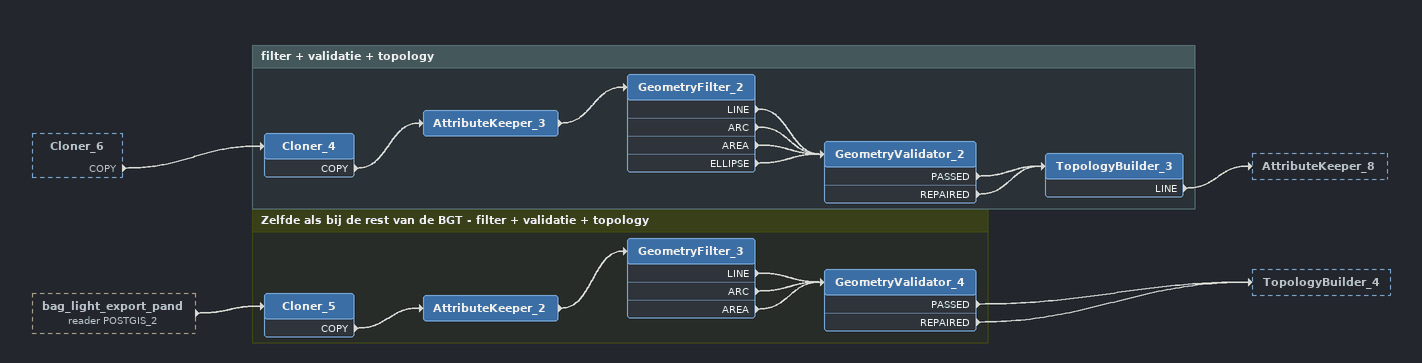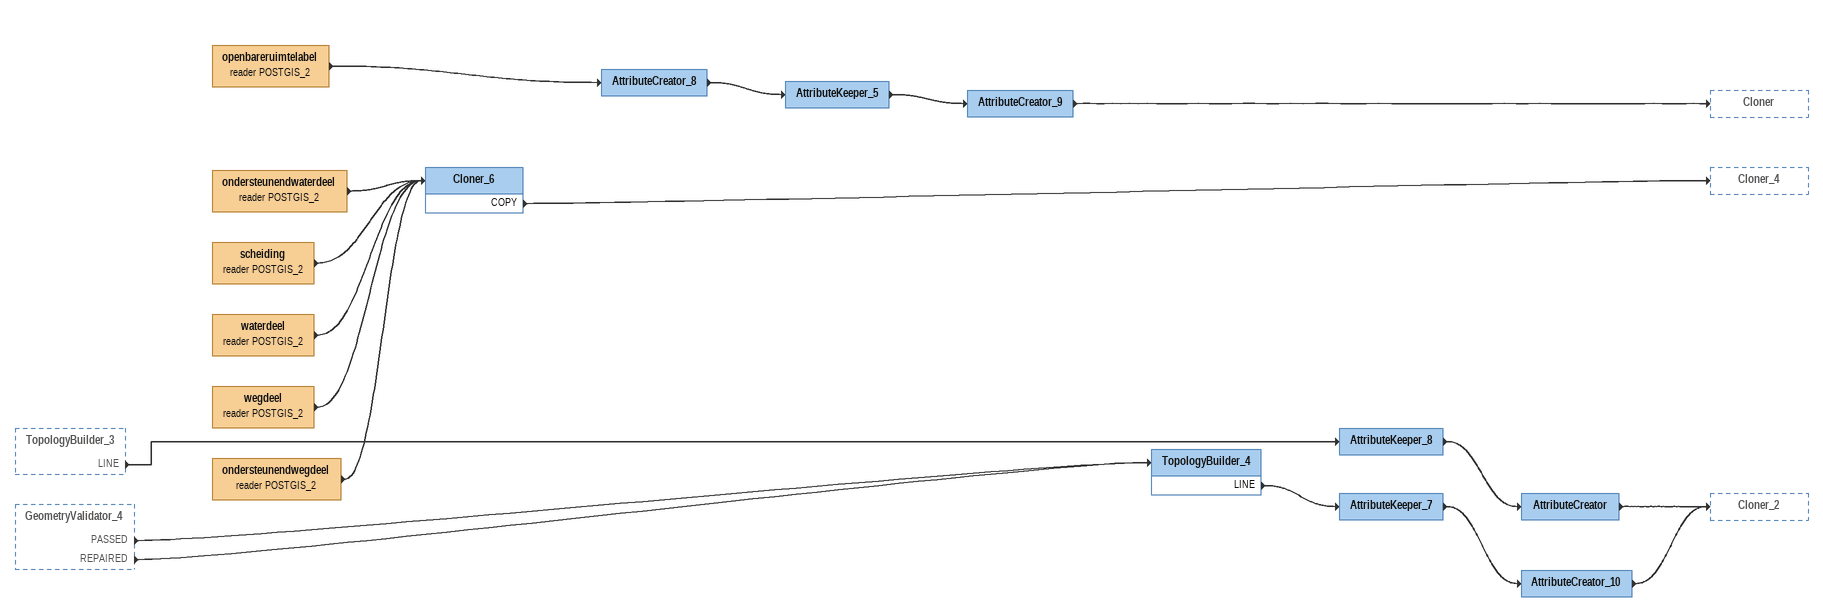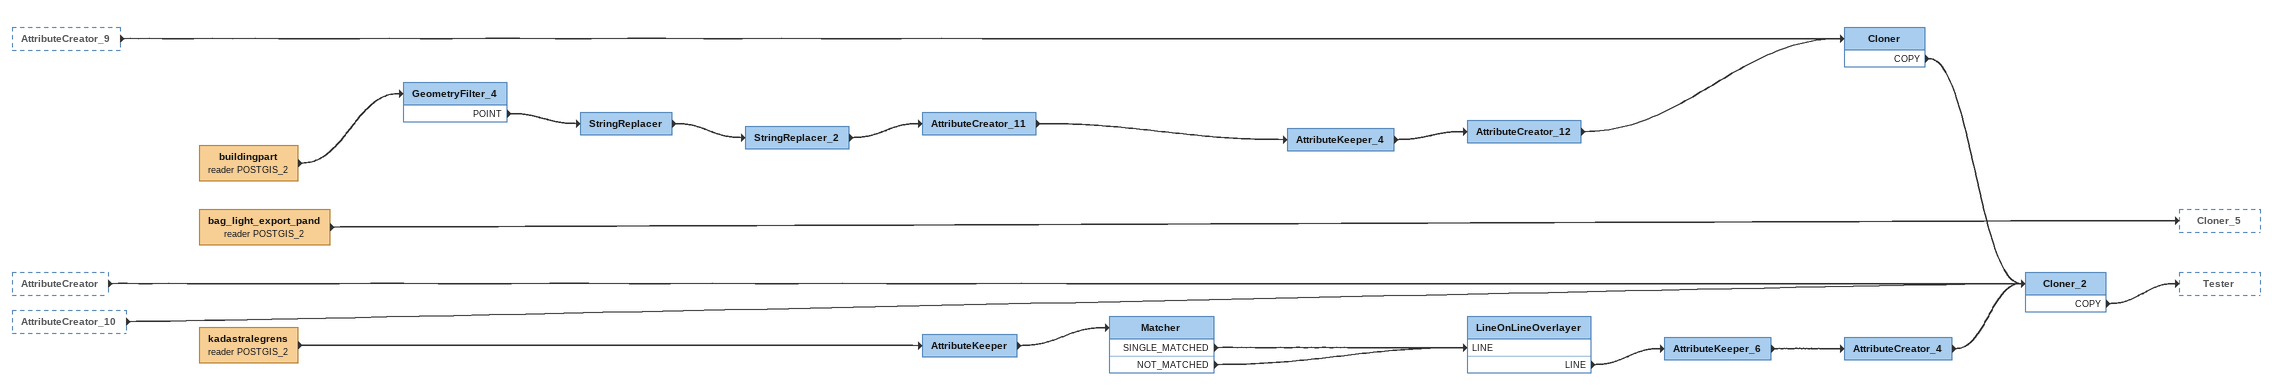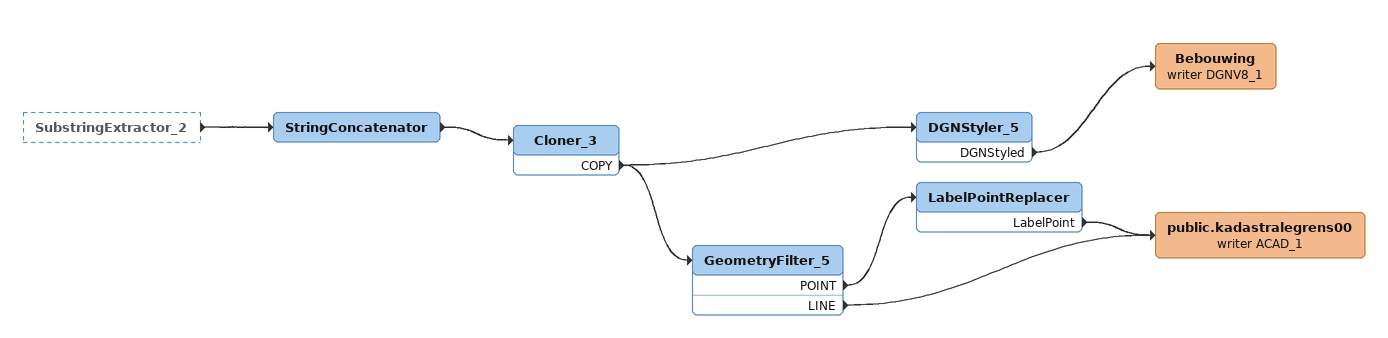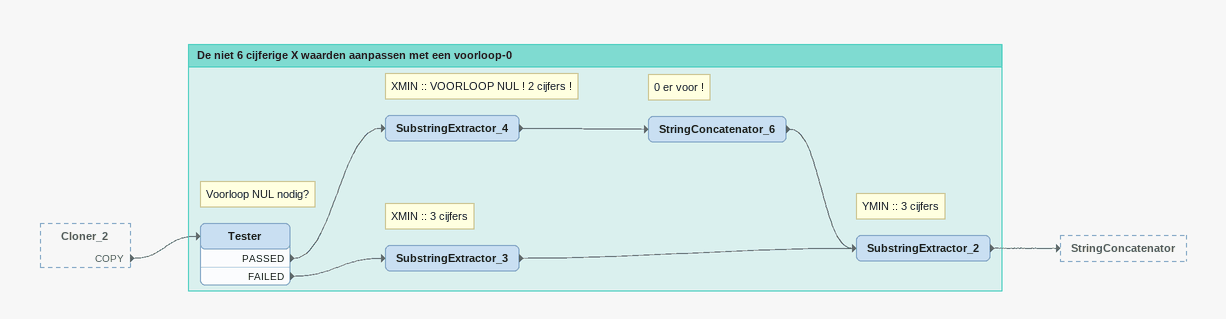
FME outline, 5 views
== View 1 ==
Cloner_6 [outside]
    COPY -> Cloner_4
bag_light_export_pand (reader POSTGIS_2) [outside]
    -> Cloner_5

Bookmark: filter + validatie + topology
Cloner_4
    COPY -> AttributeKeeper_3
AttributeKeeper_3
    -> GeometryFilter_2
GeometryFilter_2
    LINE -> GeometryValidator_2
    ARC -> GeometryValidator_2
    AREA -> GeometryValidator_2
    ELLIPSE -> GeometryValidator_2
GeometryValidator_2
    PASSED -> TopologyBuilder_3
    REPAIRED -> TopologyBuilder_3
TopologyBuilder_3
    LINE -> AttributeKeeper_8

Bookmark: Zelfde als bij de rest van de BGT - filter + validatie + topology
Cloner_5
    COPY -> AttributeKeeper_2
AttributeKeeper_2
    -> GeometryFilter_3
GeometryFilter_3
    LINE -> GeometryValidator_4
    ARC -> GeometryValidator_4
    AREA -> GeometryValidator_4
GeometryValidator_4
    PASSED -> TopologyBuilder_4
    REPAIRED -> TopologyBuilder_4

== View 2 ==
TopologyBuilder_3 [outside]
    LINE -> AttributeKeeper_8
GeometryValidator_4 [outside]
    PASSED -> TopologyBuilder_4
    REPAIRED -> TopologyBuilder_4
ondersteunendwaterdeel (reader POSTGIS_2)
    -> Cloner_6
scheiding (reader POSTGIS_2)
    -> Cloner_6
waterdeel (reader POSTGIS_2)
    -> Cloner_6
wegdeel (reader POSTGIS_2)
    -> Cloner_6
ondersteunendwegdeel (reader POSTGIS_2)
    -> Cloner_6
Cloner_6
    COPY -> Cloner_4
AttributeKeeper_8
    -> AttributeCreator
AttributeCreator
    -> Cloner_2
TopologyBuilder_4
    LINE -> AttributeKeeper_7
AttributeKeeper_7
    -> AttributeCreator_10
AttributeCreator_10
    -> Cloner_2
openbareruimtelabel (reader POSTGIS_2)
    -> AttributeCreator_8
AttributeCreator_8
    -> AttributeKeeper_5
AttributeKeeper_5
    -> AttributeCreator_9
AttributeCreator_9
    -> Cloner

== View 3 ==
AttributeCreator_9 [outside]
    -> Cloner
AttributeCreator [outside]
    -> Cloner_2
AttributeCreator_10 [outside]
    -> Cloner_2
bag_light_export_pand (reader POSTGIS_2)
    -> Cloner_5
buildingpart (reader POSTGIS_2)
    -> GeometryFilter_4
GeometryFilter_4
    POINT -> StringReplacer
StringReplacer
    -> StringReplacer_2
StringReplacer_2
    -> AttributeCreator_11
AttributeCreator_11
    -> AttributeKeeper_4
AttributeKeeper_4
    -> AttributeCreator_12
AttributeCreator_12
    -> Cloner
Cloner
    COPY -> Cloner_2
kadastralegrens (reader POSTGIS_2)
    -> AttributeKeeper
AttributeKeeper
    -> Matcher
Matcher
    SINGLE_MATCHED -> LineOnLineOverlayer [LINE]
    NOT_MATCHED -> LineOnLineOverlayer [LINE]
LineOnLineOverlayer
    LINE -> AttributeKeeper_6
AttributeKeeper_6
    -> AttributeCreator_4
AttributeCreator_4
    -> Cloner_2
Cloner_2
    COPY -> Tester

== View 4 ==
SubstringExtractor_2 [outside]
    -> StringConcatenator
StringConcatenator
    -> Cloner_3
Cloner_3
    COPY -> DGNStyler_5
    COPY -> GeometryFilter_5
DGNStyler_5
    DGNStyled -> Bebouwing (writer DGNV8_1)
Bebouwing (writer DGNV8_1)
GeometryFilter_5
    POINT -> LabelPointReplacer
    LINE -> public.kadastralegrens00 (writer ACAD_1)
LabelPointReplacer
    LabelPoint -> public.kadastralegrens00 (writer ACAD_1)
public.kadastralegrens00 (writer ACAD_1)

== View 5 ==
Cloner_2 [outside]
    COPY -> Tester

Bookmark: De niet 6 cijferige X waarden aanpassen met een voorloop-0
Note: Voorloop NUL nodig?
Tester
    PASSED -> SubstringExtractor_4
    FAILED -> SubstringExtractor_3
Note: XMIN :: VOORLOOP NUL ! 2 cijfers !
SubstringExtractor_4
    -> StringConcatenator_6
Note: 0 er voor !
StringConcatenator_6
    -> SubstringExtractor_2
Note: XMIN :: 3 cijfers
SubstringExtractor_3
    -> SubstringExtractor_2
Note: YMIN :: 3 cijfers
SubstringExtractor_2
    -> StringConcatenator
